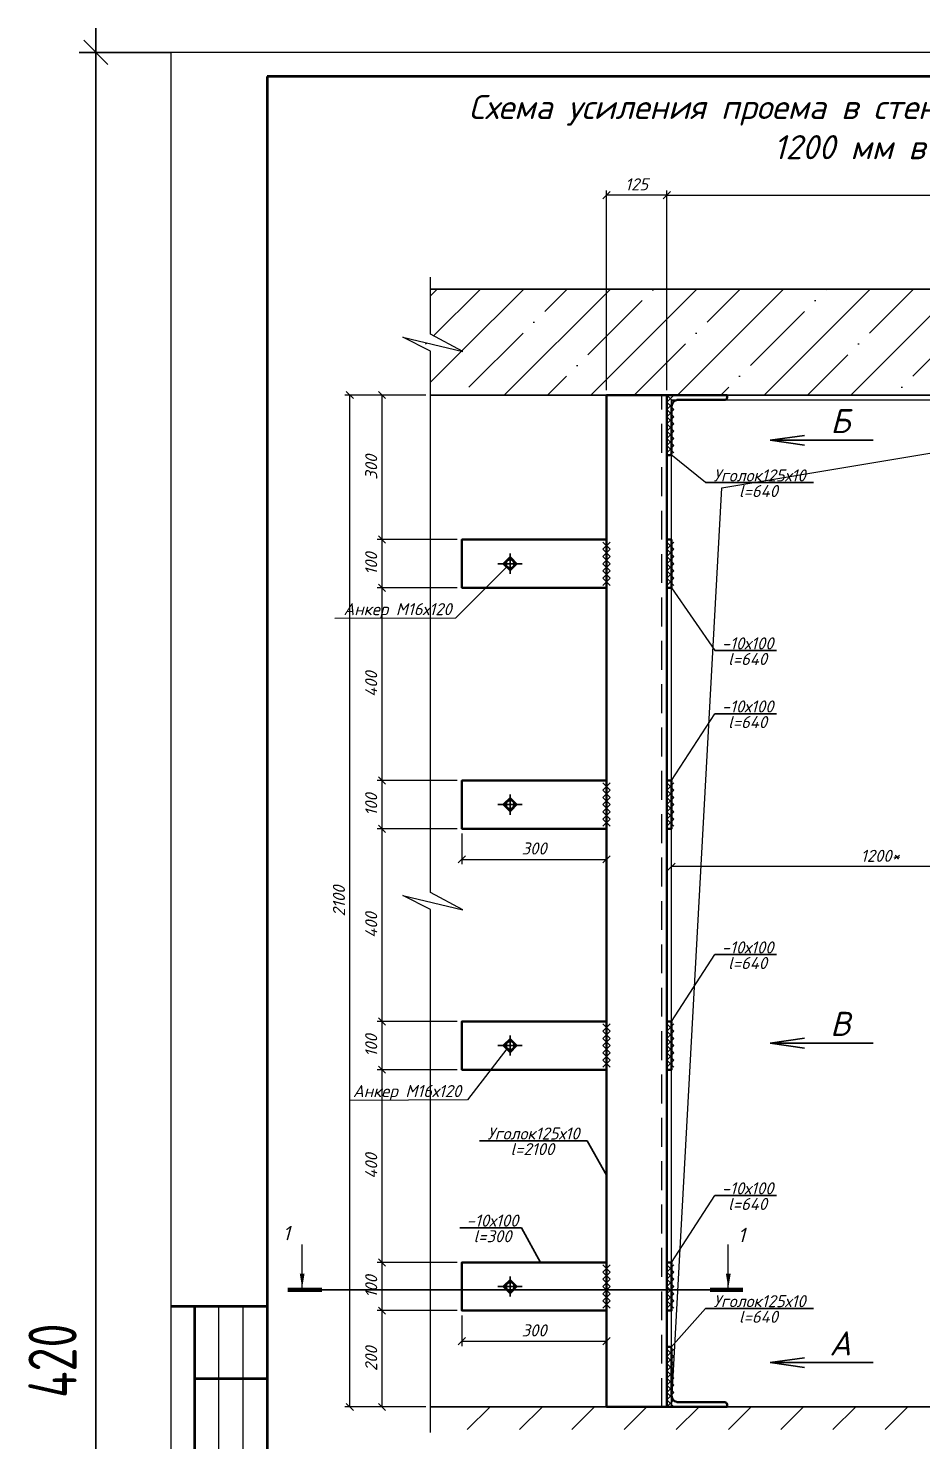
# Model space of a CAD drawing. Header units: millimetres. Extents: x 10124 to 8132345, y -95635 to 1386204.
# Drawn here: x 131854 to 133709, y 27177 to 30110 of the extents above; entities that cross this region are included whole.
import ezdxf
from ezdxf.enums import TextEntityAlignment as Align

# ---------------------------------------------------------------- set-up
doc = ezdxf.new("R2010")
doc.units = ezdxf.units.MM
doc.linetypes.add('Пунктир 2мм', pattern=[3, 2, -1])
doc.layers.get('DEFPOINTS').update_dxf_attribs({"color": 1})
for name, color, linetype, lineweight in [('013', 7, 'Continuous', 13), ('030', 7, 'Continuous', 30), ('Размер', 140, 'Continuous', 13), ('Разрезы', 54, 'Continuous', 20)]:
    doc.layers.add(name, color=color, linetype=linetype, lineweight=lineweight)
doc.styles.add('10', font='isocpeui.ttf', dxfattribs={"height": 25})
doc.styles.add('100', font='isocpeui.ttf', dxfattribs={"height": 250})
doc.styles.add('GOST', font='isocpeur.TTF')
doc.styles.add('БДА100', font='romand.shx', dxfattribs={"width": 0.7})
doc.dimstyles.new('10', dxfattribs={"dimtxt": 37.5, "dimasz": 15, "dimexe": 10, "dimexo": 10, "dimgap": 10, "dimtad": 1, "dimtxsty": '10', "dimblk": 'OBLIQUE', "dimcen": 2.5, "dimadec": 0, "dimazin": 0, "dimtfac": 1, "dimtmove": 0, "dimatfit": 3, "dimfxl": 1, "dimlwd": 15, "dimlwe": 15, "dimarcsym": 0})
doc.dimstyles.new('БДА1', dxfattribs={"dimtxt": 2, "dimasz": 1, "dimexe": 0.7, "dimexo": 0, "dimgap": 0.8, "dimtad": 1, "dimdec": 0, "dimrnd": 1, "dimzin": 0, "dimdsep": 46, "dimtxsty": 'БДА100', "dimblk": 'OBLIQUE', "dimcen": 2, "dimdle": 1, "dimadec": 0, "dimazin": 0, "dimtfac": 1, "dimtdec": 0, "dimtmove": 1, "dimatfit": 3, "dimldrblk": 'NONE', "dimfxl": 0.7, "dimtolj": 1, "dimtzin": 0, "dimlwd": -1, "dimlwe": -1, "dimarcsym": 0})

# ---------------------------------------------------------------- blocks, each defined once
blk = doc.blocks.new('_OBLIQUE')
at = {"color": 0, "linetype": 'ByBlock'}
blk.add_line((-0.5, -0.5), (0.5, 0.5), dxfattribs=at)
blk = doc.blocks.new('*D18')
at = {"layer": 'DEFPOINTS', "color": 0, "transparency": 16777216}
for p, q in [((-15.52, -5), (-15.52, 425)), ((0, 420), (-19.02, 420)), ((0, 0), (-19.02, 0))]:
    blk.add_line(p, q, dxfattribs=at)
for p in [(-15.52, 420), (0, 420), (0, 0)]:
    blk.add_point(p, dxfattribs=at)
at = {"layer": 'DEFPOINTS', "color": 0, "transparency": 16777216, "xscale": 5, "yscale": 5, "zscale": 5}
for p, rotation in [((-15.52, 420), 90), ((-15.52, 0), 270)]:
    blk.add_blockref('_OBLIQUE', p, dxfattribs=dict(at, rotation=rotation))
at = {"layer": 'DEFPOINTS', "color": 0, "lineweight": 0, "transparency": 16777216, "insert": (-24.52, 148.5), "char_height": 10, "attachment_point": 5, "rotation": 90, "style": 'БДА100'}
blk.add_mtext('\\A1;420', dxfattribs=at)
blk = doc.blocks.new('_None')
blk = doc.blocks.new('*D295')
at = {"color": 0, "lineweight": 15, "ltscale": 100, "transparency": 16777216}
for p, q in [((132678.2, 29349.1), (132510.7, 29349.1)), ((132520.7, 27249.1), (132520.7, 29349.1)), ((132678.2, 27249.1), (132510.7, 27249.1))]:
    blk.add_line(p, q, dxfattribs=at)
at = {"layer": 'DEFPOINTS', "color": 0, "ltscale": 100, "transparency": 16777216}
for p in [(132520.7, 29349.1), (132688.2, 29349.1), (132688.2, 27249.1)]:
    blk.add_point(p, dxfattribs=at)
at = {"color": 0, "lineweight": 15, "ltscale": 100, "transparency": 16777216, "xscale": 15, "yscale": 15, "zscale": 15}
for p, rotation in [((132520.7, 29349.1), 90), ((132520.7, 27249.1), 270)]:
    blk.add_blockref('_OBLIQUE', p, dxfattribs=dict(at, rotation=rotation))
at = {"color": 0, "ltscale": 100, "transparency": 16777216, "insert": (132498.2, 28299.1), "char_height": 25, "attachment_point": 5, "rotation": 90, "style": '10'}
blk.add_mtext('2100', dxfattribs=at)
blk = doc.blocks.new('*D296')
at = {"color": 0, "lineweight": 15, "ltscale": 100, "transparency": 16777216}
for p, q in [((133178.1, 29359.1), (133178.1, 29773.9)), ((134398.1, 29359.1), (134398.1, 29773.9)), ((133178.1, 29763.9), (134398.1, 29763.9))]:
    blk.add_line(p, q, dxfattribs=at)
at = {"layer": 'DEFPOINTS', "color": 0, "ltscale": 100, "transparency": 16777216}
for p in [(134398.1, 29763.9), (133178.1, 29349.1), (134398.1, 29349.1)]:
    blk.add_point(p, dxfattribs=at)
at = {"color": 0, "lineweight": 15, "ltscale": 100, "transparency": 16777216, "xscale": 15, "yscale": 15, "zscale": 15, "rotation": 180}
blk.add_blockref('_OBLIQUE', (133178.1, 29763.9), dxfattribs=at)
at = {"color": 0, "lineweight": 15, "ltscale": 100, "transparency": 16777216, "xscale": 15, "yscale": 15, "zscale": 15}
blk.add_blockref('_OBLIQUE', (134398.1, 29763.9), dxfattribs=at)
at = {"color": 0, "ltscale": 100, "transparency": 16777216, "insert": (133788.1, 29786.4), "char_height": 25, "attachment_point": 5, "style": '10'}
blk.add_mtext('1220', dxfattribs=at)
blk = doc.blocks.new('*D319')
at = {"color": 0, "lineweight": 15, "ltscale": 100, "transparency": 16777216}
for p, q in [((133053.1, 29359.1), (133053.1, 29773.9)), ((133178.1, 29359.1), (133178.1, 29773.9)), ((133178.1, 29763.9), (133053.1, 29763.9))]:
    blk.add_line(p, q, dxfattribs=at)
at = {"layer": 'DEFPOINTS', "color": 0, "ltscale": 100, "transparency": 16777216}
for p in [(133053.1, 29763.9), (133053.1, 29349.1), (133178.1, 29349.1)]:
    blk.add_point(p, dxfattribs=at)
at = {"color": 0, "lineweight": 15, "ltscale": 100, "transparency": 16777216, "xscale": 15, "yscale": 15, "zscale": 15, "rotation": 180}
blk.add_blockref('_OBLIQUE', (133053.1, 29763.9), dxfattribs=at)
at = {"color": 0, "lineweight": 15, "ltscale": 100, "transparency": 16777216, "xscale": 15, "yscale": 15, "zscale": 15}
blk.add_blockref('_OBLIQUE', (133178.1, 29763.9), dxfattribs=at)
at = {"color": 0, "ltscale": 100, "transparency": 16777216, "insert": (133115.6, 29786.4), "char_height": 25, "attachment_point": 5, "style": '10'}
blk.add_mtext('125', dxfattribs=at)
blk = doc.blocks.new('*D315')
at = {"color": 0, "lineweight": 15, "ltscale": 100, "transparency": 16777216}
for p, q in [((132743.1, 27449.1), (132577.6, 27449.1)), ((132587.6, 27249.1), (132587.6, 27449.1)), ((132678.2, 27249.1), (132577.6, 27249.1))]:
    blk.add_line(p, q, dxfattribs=at)
at = {"layer": 'DEFPOINTS', "color": 0, "ltscale": 100, "transparency": 16777216}
for p in [(132587.6, 27449.1), (132753.1, 27449.1), (132688.2, 27249.1)]:
    blk.add_point(p, dxfattribs=at)
at = {"color": 0, "lineweight": 15, "ltscale": 100, "transparency": 16777216, "xscale": 15, "yscale": 15, "zscale": 15}
for p, rotation in [((132587.6, 27449.1), 90), ((132587.6, 27249.1), 270)]:
    blk.add_blockref('_OBLIQUE', p, dxfattribs=dict(at, rotation=rotation))
at = {"color": 0, "ltscale": 100, "transparency": 16777216, "insert": (132565.1, 27349.1), "char_height": 25, "attachment_point": 5, "rotation": 90, "style": '10'}
blk.add_mtext('200', dxfattribs=at)
blk = doc.blocks.new('*D316')
at = {"color": 0, "lineweight": 15, "ltscale": 100, "transparency": 16777216}
for p, q in [((132743.1, 27549.1), (132577.6, 27549.1)), ((132587.6, 27449.1), (132587.6, 27549.1)), ((132743.1, 27449.1), (132577.6, 27449.1))]:
    blk.add_line(p, q, dxfattribs=at)
at = {"layer": 'DEFPOINTS', "color": 0, "ltscale": 100, "transparency": 16777216}
for p in [(132587.6, 27549.1), (132753.1, 27549.1), (132753.1, 27449.1)]:
    blk.add_point(p, dxfattribs=at)
at = {"color": 0, "lineweight": 15, "ltscale": 100, "transparency": 16777216, "xscale": 15, "yscale": 15, "zscale": 15}
for p, rotation in [((132587.6, 27549.1), 90), ((132587.6, 27449.1), 270)]:
    blk.add_blockref('_OBLIQUE', p, dxfattribs=dict(at, rotation=rotation))
at = {"color": 0, "ltscale": 100, "transparency": 16777216, "insert": (132565.1, 27499.1), "char_height": 25, "attachment_point": 5, "rotation": 90, "style": '10'}
blk.add_mtext('100', dxfattribs=at)
blk = doc.blocks.new('*D317')
at = {"color": 0, "lineweight": 15, "ltscale": 100, "transparency": 16777216}
for p, q in [((132743.1, 27949.1), (132577.6, 27949.1)), ((132587.6, 27549.1), (132587.6, 27949.1)), ((132743.1, 27549.1), (132577.6, 27549.1))]:
    blk.add_line(p, q, dxfattribs=at)
at = {"layer": 'DEFPOINTS', "color": 0, "ltscale": 100, "transparency": 16777216}
for p in [(132587.6, 27949.1), (132753.1, 27949.1), (132753.1, 27549.1)]:
    blk.add_point(p, dxfattribs=at)
at = {"color": 0, "lineweight": 15, "ltscale": 100, "transparency": 16777216, "xscale": 15, "yscale": 15, "zscale": 15}
for p, rotation in [((132587.6, 27949.1), 90), ((132587.6, 27549.1), 270)]:
    blk.add_blockref('_OBLIQUE', p, dxfattribs=dict(at, rotation=rotation))
at = {"color": 0, "ltscale": 100, "transparency": 16777216, "insert": (132565.1, 27749.1), "char_height": 25, "attachment_point": 5, "rotation": 90, "style": '10'}
blk.add_mtext('400', dxfattribs=at)
blk = doc.blocks.new('*D318')
at = {"color": 0, "lineweight": 15, "ltscale": 100, "transparency": 16777216}
for p, q in [((132743.1, 28049.1), (132577.6, 28049.1)), ((132587.6, 27949.1), (132587.6, 28049.1)), ((132743.1, 27949.1), (132577.6, 27949.1))]:
    blk.add_line(p, q, dxfattribs=at)
at = {"layer": 'DEFPOINTS', "color": 0, "ltscale": 100, "transparency": 16777216}
for p in [(132587.6, 28049.1), (132753.1, 28049.1), (132753.1, 27949.1)]:
    blk.add_point(p, dxfattribs=at)
at = {"color": 0, "lineweight": 15, "ltscale": 100, "transparency": 16777216, "xscale": 15, "yscale": 15, "zscale": 15}
for p, rotation in [((132587.6, 28049.1), 90), ((132587.6, 27949.1), 270)]:
    blk.add_blockref('_OBLIQUE', p, dxfattribs=dict(at, rotation=rotation))
at = {"color": 0, "ltscale": 100, "transparency": 16777216, "insert": (132565.1, 27999.1), "char_height": 25, "attachment_point": 5, "rotation": 90, "style": '10'}
blk.add_mtext('100', dxfattribs=at)
blk = doc.blocks.new('*D322')
at = {"color": 0, "lineweight": 15, "ltscale": 100, "transparency": 16777216}
for p, q in [((132743.1, 28449.1), (132577.6, 28449.1)), ((132587.6, 28049.1), (132587.6, 28449.1)), ((132743.1, 28049.1), (132577.6, 28049.1))]:
    blk.add_line(p, q, dxfattribs=at)
at = {"layer": 'DEFPOINTS', "color": 0, "ltscale": 100, "transparency": 16777216}
for p in [(132587.6, 28449.1), (132753.1, 28449.1), (132753.1, 28049.1)]:
    blk.add_point(p, dxfattribs=at)
at = {"color": 0, "lineweight": 15, "ltscale": 100, "transparency": 16777216, "xscale": 15, "yscale": 15, "zscale": 15}
for p, rotation in [((132587.6, 28449.1), 90), ((132587.6, 28049.1), 270)]:
    blk.add_blockref('_OBLIQUE', p, dxfattribs=dict(at, rotation=rotation))
at = {"color": 0, "ltscale": 100, "transparency": 16777216, "insert": (132565.1, 28249.1), "char_height": 25, "attachment_point": 5, "rotation": 90, "style": '10'}
blk.add_mtext('400', dxfattribs=at)
blk = doc.blocks.new('*D323')
at = {"color": 0, "lineweight": 15, "ltscale": 100, "transparency": 16777216}
for p, q in [((132743.1, 28549.1), (132577.6, 28549.1)), ((132587.6, 28449.1), (132587.6, 28549.1)), ((132743.1, 28449.1), (132577.6, 28449.1))]:
    blk.add_line(p, q, dxfattribs=at)
at = {"layer": 'DEFPOINTS', "color": 0, "ltscale": 100, "transparency": 16777216}
for p in [(132587.6, 28549.1), (132753.1, 28549.1), (132753.1, 28449.1)]:
    blk.add_point(p, dxfattribs=at)
at = {"color": 0, "lineweight": 15, "ltscale": 100, "transparency": 16777216, "xscale": 15, "yscale": 15, "zscale": 15}
for p, rotation in [((132587.6, 28549.1), 90), ((132587.6, 28449.1), 270)]:
    blk.add_blockref('_OBLIQUE', p, dxfattribs=dict(at, rotation=rotation))
at = {"color": 0, "ltscale": 100, "transparency": 16777216, "insert": (132565.1, 28499.1), "char_height": 25, "attachment_point": 5, "rotation": 90, "style": '10'}
blk.add_mtext('100', dxfattribs=at)
blk = doc.blocks.new('*D324')
at = {"color": 0, "lineweight": 15, "ltscale": 100, "transparency": 16777216}
for p, q in [((132743.1, 28949.1), (132577.6, 28949.1)), ((132587.6, 28549.1), (132587.6, 28949.1)), ((132743.1, 28549.1), (132577.6, 28549.1))]:
    blk.add_line(p, q, dxfattribs=at)
at = {"layer": 'DEFPOINTS', "color": 0, "ltscale": 100, "transparency": 16777216}
for p in [(132587.6, 28949.1), (132753.1, 28949.1), (132753.1, 28549.1)]:
    blk.add_point(p, dxfattribs=at)
at = {"color": 0, "lineweight": 15, "ltscale": 100, "transparency": 16777216, "xscale": 15, "yscale": 15, "zscale": 15}
for p, rotation in [((132587.6, 28949.1), 90), ((132587.6, 28549.1), 270)]:
    blk.add_blockref('_OBLIQUE', p, dxfattribs=dict(at, rotation=rotation))
at = {"color": 0, "ltscale": 100, "transparency": 16777216, "insert": (132565.1, 28749.1), "char_height": 25, "attachment_point": 5, "rotation": 90, "style": '10'}
blk.add_mtext('400', dxfattribs=at)
blk = doc.blocks.new('*D325')
at = {"color": 0, "lineweight": 15, "ltscale": 100, "transparency": 16777216}
for p, q in [((132743.1, 29049.1), (132577.6, 29049.1)), ((132587.6, 28949.1), (132587.6, 29049.1)), ((132743.1, 28949.1), (132577.6, 28949.1))]:
    blk.add_line(p, q, dxfattribs=at)
at = {"layer": 'DEFPOINTS', "color": 0, "ltscale": 100, "transparency": 16777216}
for p in [(132587.6, 29049.1), (132753.1, 29049.1), (132753.1, 28949.1)]:
    blk.add_point(p, dxfattribs=at)
at = {"color": 0, "lineweight": 15, "ltscale": 100, "transparency": 16777216, "xscale": 15, "yscale": 15, "zscale": 15}
for p, rotation in [((132587.6, 29049.1), 90), ((132587.6, 28949.1), 270)]:
    blk.add_blockref('_OBLIQUE', p, dxfattribs=dict(at, rotation=rotation))
at = {"color": 0, "ltscale": 100, "transparency": 16777216, "insert": (132565.1, 28999.1), "char_height": 25, "attachment_point": 5, "rotation": 90, "style": '10'}
blk.add_mtext('100', dxfattribs=at)
blk = doc.blocks.new('*D326')
at = {"color": 0, "lineweight": 15, "ltscale": 100, "transparency": 16777216}
for p, q in [((132678.2, 29349.1), (132577.6, 29349.1)), ((132587.6, 29049.1), (132587.6, 29349.1)), ((132743.1, 29049.1), (132577.6, 29049.1))]:
    blk.add_line(p, q, dxfattribs=at)
at = {"layer": 'DEFPOINTS', "color": 0, "ltscale": 100, "transparency": 16777216}
for p in [(132587.6, 29349.1), (132688.2, 29349.1), (132753.1, 29049.1)]:
    blk.add_point(p, dxfattribs=at)
at = {"color": 0, "lineweight": 15, "ltscale": 100, "transparency": 16777216, "xscale": 15, "yscale": 15, "zscale": 15}
for p, rotation in [((132587.6, 29349.1), 90), ((132587.6, 29049.1), 270)]:
    blk.add_blockref('_OBLIQUE', p, dxfattribs=dict(at, rotation=rotation))
at = {"color": 0, "ltscale": 100, "transparency": 16777216, "insert": (132565.1, 29199.1), "char_height": 25, "attachment_point": 5, "rotation": 90, "style": '10'}
blk.add_mtext('300', dxfattribs=at)
blk = doc.blocks.new('*U172')
blk.add_lwpolyline([(-34.5, 90.5), (-29.1, 90.5, -0.414214), (-24.5, 85.9), (-24.5, -10.5, 0.414214), (-10.5, -24.5), (85.9, -24.5, -0.414214), (90.5, -29.1), (90.5, -34.5), (-34.5, -34.5)], format="xyb", close=True)
blk = doc.blocks.new('*D320')
at = {"color": 0, "lineweight": 15, "ltscale": 100, "transparency": 16777216}
for p, q in [((133188.1, 28276.4), (133188.1, 28380.4)), ((134388.1, 28370.4), (133188.1, 28370.4)), ((134388.1, 28276.4), (134388.1, 28380.4))]:
    blk.add_line(p, q, dxfattribs=at)
at = {"layer": 'DEFPOINTS', "color": 0, "ltscale": 100, "transparency": 16777216}
for p in [(133188.1, 28370.4), (133188.1, 28266.4), (134388.1, 28266.4)]:
    blk.add_point(p, dxfattribs=at)
at = {"color": 0, "lineweight": 15, "ltscale": 100, "transparency": 16777216, "xscale": 15, "yscale": 15, "zscale": 15, "rotation": 180}
blk.add_blockref('_OBLIQUE', (133188.1, 28370.4), dxfattribs=at)
at = {"color": 0, "lineweight": 15, "ltscale": 100, "transparency": 16777216, "xscale": 15, "yscale": 15, "zscale": 15}
blk.add_blockref('_OBLIQUE', (134388.1, 28370.4), dxfattribs=at)
at = {"color": 0, "ltscale": 100, "transparency": 16777216, "insert": (133621, 28392.9), "char_height": 25, "width": 61.42, "attachment_point": 5, "style": '10'}
blk.add_mtext('1200*', dxfattribs=at)
blk = doc.blocks.new('*U175')
at = {"layer": 'DEFPOINTS'}
blk.add_line((0, 0), (80.57, 0), dxfattribs=at)
at = {"layer": 'Разрезы', "color": 0, "lineweight": 60}
for p, q in [((-7.07, 0), (0, 0)), ((87.32, 0), (80.57, 0))]:
    blk.add_line(p, q, dxfattribs=at)
at = {"layer": 'Разрезы', "color": 0}
for p, q in [((-4.07, -0.35), (-4.07, -9.4)), ((84.32, -0.35), (84.32, -9.4))]:
    blk.add_line(p, q, dxfattribs=at)
for points in [[(-4.07, -0.35), (-3.57, -3.35), (-4.57, -3.35)], [(84.32, -0.35), (83.82, -3.35), (84.83, -3.35)]]:
    blk.add_solid(points, dxfattribs=at)
at = {"layer": 'Разрезы', "color": 0, "style": '100'}
for tag, p in [('1', (-7.34, -11.76)), ('2', (87.05, -11.36))]:
    blk.add_attdef(tag, text='', height=3, dxfattribs=at).set_placement(p, align=Align.MIDDLE_CENTER)
blk = doc.blocks.new('*D333')
at = {"color": 0, "lineweight": 15, "ltscale": 100, "transparency": 16777216}
for p, q in [((132753.1, 27439.1), (132753.1, 27375.6)), ((133053.1, 27439.1), (133053.1, 27375.6)), ((132753.1, 27385.6), (133053.1, 27385.6))]:
    blk.add_line(p, q, dxfattribs=at)
at = {"layer": 'DEFPOINTS', "color": 0, "ltscale": 100, "transparency": 16777216}
for p in [(132753.1, 27449.1), (133053.1, 27449.1), (133053.1, 27385.6)]:
    blk.add_point(p, dxfattribs=at)
at = {"color": 0, "lineweight": 15, "ltscale": 100, "transparency": 16777216, "xscale": 15, "yscale": 15, "zscale": 15, "rotation": 180}
blk.add_blockref('_OBLIQUE', (132753.1, 27385.6), dxfattribs=at)
at = {"color": 0, "lineweight": 15, "ltscale": 100, "transparency": 16777216, "xscale": 15, "yscale": 15, "zscale": 15}
blk.add_blockref('_OBLIQUE', (133053.1, 27385.6), dxfattribs=at)
at = {"color": 0, "ltscale": 100, "transparency": 16777216, "insert": (132903.1, 27408.1), "char_height": 25, "attachment_point": 5, "style": '10'}
blk.add_mtext('300', dxfattribs=at)
blk = doc.blocks.new('*D299')
at = {"color": 0, "lineweight": 15, "ltscale": 100, "transparency": 16777216}
for p, q in [((132753.1, 28439.1), (132753.1, 28375.6)), ((133053.1, 28439.1), (133053.1, 28375.6)), ((132753.1, 28385.6), (133053.1, 28385.6))]:
    blk.add_line(p, q, dxfattribs=at)
at = {"layer": 'DEFPOINTS', "color": 0, "ltscale": 100, "transparency": 16777216}
for p in [(132753.1, 28449.1), (133053.1, 28449.1), (133053.1, 28385.6)]:
    blk.add_point(p, dxfattribs=at)
at = {"color": 0, "lineweight": 15, "ltscale": 100, "transparency": 16777216, "xscale": 15, "yscale": 15, "zscale": 15, "rotation": 180}
blk.add_blockref('_OBLIQUE', (132753.1, 28385.6), dxfattribs=at)
at = {"color": 0, "lineweight": 15, "ltscale": 100, "transparency": 16777216, "xscale": 15, "yscale": 15, "zscale": 15}
blk.add_blockref('_OBLIQUE', (133053.1, 28385.6), dxfattribs=at)
at = {"color": 0, "ltscale": 100, "transparency": 16777216, "insert": (132903.1, 28408.1), "char_height": 25, "attachment_point": 5, "style": '10'}
blk.add_mtext('300', dxfattribs=at)
blk = doc.blocks.new('*U16')
at = {"color": 44, "lineweight": 20, "ltscale": 10}
for p, q in [((594, 420), (0, 420)), ((0, 420), (0, 0))]:
    blk.add_line(p, q, dxfattribs=at)
at = {"color": 137, "lineweight": 35, "ltscale": 10}
for p, q in [((589, 415), (20, 415)), ((20, 415), (20, 5)), ((0, 159.8), (20, 159.8)), ((5, 89.8), (5, 159.8)), ((5, 144.8), (20, 144.8))]:
    blk.add_line(p, q, dxfattribs=at)
at = {"color": 44, "lineweight": 13}
for p, q in [((10, 89.8), (10, 159.8)), ((15, 89.8), (15, 159.8))]:
    blk.add_line(p, q, dxfattribs=at)
at = {"color": 44, "lineweight": 13, "style": 'GOST', "oblique": 10, "width": 0.8}
for tag in ['ФОРМАТВЕРТ', 'ФОРМАТГОРИЗ']:
    blk.add_attdef(tag, (542.98, 1.6), '', height=2, dxfattribs=at)
at = {"layer": 'DEFPOINTS', "color": 251, "lineweight": 0}
dim = blk.add_linear_dim(base=(-15.52, 420), p1=(0, 0), p2=(0, 420), angle=90, dimstyle='БДА1', override={"dimscale": 5}, dxfattribs=at)
dim.commit()
dim.dimension.update_dxf_attribs({"geometry": '*D18', "text_midpoint": (-15.52, 148.5), "dimtype": 128})

msp = doc.modelspace()

# ---------------------------------------------------------------- hatches: boundary and pattern name
at = {"layer": '013', "ltscale": 100}
h = msp.add_hatch(dxfattribs=at)
h.set_pattern_fill('ANSI35', color=256, scale=20)
h.set_pattern_definition([(45, (22490.19, 0), (-89.80256, 89.80256), []), (45, (22579.99, 0), (-89.80256, 89.80256), [158.75, -31.75, 0, -31.75])])
h.paths.add_polyline_path([(135051.85, 29469.431), (135176.382, 29439.519), (135109.141, 29475.416), (135109.141, 29569.117), (132688.198, 29569.117), (132688.198, 29475.416), (132755.438, 29439.519), (132630.906, 29469.431), (132688.198, 29440.395), (132688.198, 29349.117), (135109.141, 29349.117), (135109.141, 29440.395)])

# ---------------------------------------------------------------- linework, layer by layer
at = {"ltscale": 100}
for p, q in [((132688.198, 29569.117), (135109.141, 29569.117)), ((132688.198, 29349.117), (135109.141, 29349.117)), ((133193.149, 29334.117), (133178.149, 29349.117)), ((133178.149, 29334.117), (133193.149, 29349.117)), ((133193.149, 29319.117), (133178.149, 29334.117)), ((133178.149, 29319.117), (133193.149, 29334.117)), ((133193.149, 29304.117), (133178.149, 29319.117)), ((133178.149, 29304.117), (133193.149, 29319.117)), ((133193.149, 29289.117), (133178.149, 29304.117)), ((133178.149, 29289.117), (133193.149, 29304.117)), ((133193.149, 29274.117), (133178.149, 29289.117)), ((133178.149, 29274.117), (133193.149, 29289.117)), ((133193.149, 29259.117), (133178.149, 29274.117)), ((133178.149, 29259.117), (133193.149, 29274.117)), ((133193.149, 29244.117), (133178.149, 29259.117)), ((133178.149, 29244.117), (133193.149, 29259.117)), ((133193.149, 29229.117), (133178.149, 29244.117)), ((133178.149, 29229.117), (133193.149, 29244.117)), ((133392.5, 29255.175), (133463.727, 29265.478)), ((133392.5, 29255.175), (133606.62, 29255.175)), ((133392.5, 29255.175), (133463.727, 29244.873)), ((133482.345, 29167.272), (133258.604, 29167.272)), ((133060.649, 29029.117), (133045.649, 29044.117)), ((133045.649, 29029.117), (133060.649, 29044.117)), ((133193.149, 29029.117), (133178.149, 29044.117)), ((133178.149, 29029.117), (133193.149, 29044.117)), ((132853.149, 28978.253), (132853.149, 29019.981)), ((133060.649, 29014.117), (133045.649, 29029.117)), ((133045.649, 29014.117), (133060.649, 29029.117)), ((133060.649, 28999.117), (133045.649, 29014.117)), ((133045.649, 28999.117), (133060.649, 29014.117)), ((133193.149, 29014.117), (133178.149, 29029.117)), ((133178.149, 29014.117), (133193.149, 29029.117)), ((133193.149, 28999.117), (133178.149, 29014.117)), ((133178.149, 28999.117), (133193.149, 29014.117)), ((132828.092, 28999.117), (132878.206, 28999.117)), ((133060.649, 28984.117), (133045.649, 28999.117)), ((133045.649, 28984.117), (133060.649, 28999.117)), ((133060.649, 28969.117), (133045.649, 28984.117)), ((133045.649, 28969.117), (133060.649, 28984.117)), ((133193.149, 28984.117), (133178.149, 28999.117)), ((133178.149, 28984.117), (133193.149, 28999.117)), ((133193.149, 28969.117), (133178.149, 28984.117)), ((133178.149, 28969.117), (133193.149, 28984.117)), ((133060.649, 28954.117), (133045.649, 28969.117)), ((133045.649, 28954.117), (133060.649, 28969.117)), ((133193.149, 28954.117), (133178.149, 28969.117)), ((133178.149, 28954.117), (133193.149, 28969.117)), ((133405.782, 28818.719), (133277.891, 28818.719)), ((133405.782, 28687.785), (133277.891, 28687.785)), ((133060.649, 28529.117), (133045.649, 28544.117)), ((133045.649, 28529.117), (133060.649, 28544.117)), ((133193.149, 28529.117), (133178.149, 28544.117)), ((133178.149, 28529.117), (133193.149, 28544.117)), ((132853.149, 28478.253), (132853.149, 28519.981)), ((133060.649, 28514.117), (133045.649, 28529.117)), ((133045.649, 28514.117), (133060.649, 28529.117)), ((133060.649, 28499.117), (133045.649, 28514.117)), ((133045.649, 28499.117), (133060.649, 28514.117)), ((133193.149, 28514.117), (133178.149, 28529.117)), ((133178.149, 28514.117), (133193.149, 28529.117)), ((133193.149, 28499.117), (133178.149, 28514.117)), ((133178.149, 28499.117), (133193.149, 28514.117)), ((132828.092, 28499.117), (132878.206, 28499.117)), ((133060.649, 28484.117), (133045.649, 28499.117)), ((133045.649, 28484.117), (133060.649, 28499.117)), ((133060.649, 28469.117), (133045.649, 28484.117)), ((133045.649, 28469.117), (133060.649, 28484.117)), ((133193.149, 28484.117), (133178.149, 28499.117)), ((133178.149, 28484.117), (133193.149, 28499.117)), ((133193.149, 28469.117), (133178.149, 28484.117)), ((133178.149, 28469.117), (133193.149, 28484.117)), ((133060.649, 28454.117), (133045.649, 28469.117)), ((133045.649, 28454.117), (133060.649, 28469.117)), ((133193.149, 28454.117), (133178.149, 28469.117)), ((133178.149, 28454.117), (133193.149, 28469.117)), ((133405.782, 28187.785), (133277.891, 28187.785)), ((133060.649, 28029.117), (133045.649, 28044.117)), ((133045.649, 28029.117), (133060.649, 28044.117)), ((133193.149, 28029.117), (133178.149, 28044.117)), ((133178.149, 28029.117), (133193.149, 28044.117)), ((132853.149, 27978.253), (132853.149, 28019.981)), ((133060.649, 28014.117), (133045.649, 28029.117)), ((133045.649, 28014.117), (133060.649, 28029.117)), ((133060.649, 27999.117), (133045.649, 28014.117)), ((133045.649, 27999.117), (133060.649, 28014.117)), ((133193.149, 28014.117), (133178.149, 28029.117)), ((133178.149, 28014.117), (133193.149, 28029.117)), ((133193.149, 27999.117), (133178.149, 28014.117)), ((133178.149, 27999.117), (133193.149, 28014.117)), ((133392.5, 28004.282), (133463.727, 28014.585)), ((132828.092, 27999.117), (132878.206, 27999.117)), ((133060.649, 27984.117), (133045.649, 27999.117)), ((133045.649, 27984.117), (133060.649, 27999.117)), ((133060.649, 27969.117), (133045.649, 27984.117)), ((133045.649, 27969.117), (133060.649, 27984.117)), ((133193.149, 27984.117), (133178.149, 27999.117)), ((133178.149, 27984.117), (133193.149, 27999.117)), ((133193.149, 27969.117), (133178.149, 27984.117)), ((133178.149, 27969.117), (133193.149, 27984.117)), ((133392.5, 28004.282), (133606.62, 28004.282)), ((133392.5, 28004.282), (133463.727, 27993.98)), ((133060.649, 27954.117), (133045.649, 27969.117)), ((133045.649, 27954.117), (133060.649, 27969.117)), ((133193.149, 27954.117), (133178.149, 27969.117)), ((133178.149, 27954.117), (133193.149, 27969.117)), ((133013.347, 27801.579), (132789.606, 27801.579)), ((133053.149, 27729.915), (133013.347, 27801.579)), ((133405.782, 27687.785), (133277.891, 27687.785)), ((132876.699, 27620.781), (132748.808, 27620.781)), ((132916.502, 27549.117), (132876.699, 27620.781)), ((133060.649, 27529.117), (133045.649, 27544.117)), ((133045.649, 27529.117), (133060.649, 27544.117)), ((133193.149, 27529.117), (133178.149, 27544.117)), ((133178.149, 27529.117), (133193.149, 27544.117)), ((132853.149, 27478.253), (132853.149, 27519.981)), ((133060.649, 27514.117), (133045.649, 27529.117)), ((133045.649, 27514.117), (133060.649, 27529.117)), ((133060.649, 27499.117), (133045.649, 27514.117)), ((133045.649, 27499.117), (133060.649, 27514.117)), ((133193.149, 27514.117), (133178.149, 27529.117)), ((133178.149, 27514.117), (133193.149, 27529.117)), ((133193.149, 27499.117), (133178.149, 27514.117)), ((133178.149, 27499.117), (133193.149, 27514.117)), ((132828.092, 27499.117), (132878.206, 27499.117)), ((133060.649, 27484.117), (133045.649, 27499.117)), ((133045.649, 27484.117), (133060.649, 27499.117)), ((133060.649, 27469.117), (133045.649, 27484.117)), ((133045.649, 27469.117), (133060.649, 27484.117)), ((133193.149, 27484.117), (133178.149, 27499.117)), ((133178.149, 27484.117), (133193.149, 27499.117)), ((133193.149, 27469.117), (133178.149, 27484.117)), ((133178.149, 27469.117), (133193.149, 27484.117)), ((133060.649, 27454.117), (133045.649, 27469.117)), ((133045.649, 27454.117), (133060.649, 27469.117)), ((133193.149, 27454.117), (133178.149, 27469.117)), ((133178.149, 27454.117), (133193.149, 27469.117)), ((133482.345, 27453.68), (133258.604, 27453.68)), ((133193.149, 27354.117), (133178.149, 27369.117)), ((133178.149, 27354.117), (133193.149, 27369.117)), ((133193.149, 27339.117), (133178.149, 27354.117)), ((133178.149, 27339.117), (133193.149, 27354.117)), ((133193.149, 27324.117), (133178.149, 27339.117)), ((133178.149, 27324.117), (133193.149, 27339.117)), ((133392.5, 27341.13), (133463.727, 27351.433)), ((133392.5, 27341.13), (133606.62, 27341.13)), ((133392.5, 27341.13), (133463.727, 27330.828)), ((133193.149, 27309.117), (133178.149, 27324.117)), ((133178.149, 27309.117), (133193.149, 27324.117)), ((133193.149, 27294.117), (133178.149, 27309.117)), ((133178.149, 27294.117), (133193.149, 27309.117)), ((133193.149, 27279.117), (133178.149, 27294.117)), ((133178.149, 27279.117), (133193.149, 27294.117)), ((133193.149, 27264.117), (133178.149, 27279.117)), ((133178.149, 27264.117), (133193.149, 27279.117)), ((133193.149, 27249.117), (133178.149, 27264.117)), ((133178.149, 27249.117), (133193.149, 27264.117)), ((132688.198, 27249.117), (135109.141, 27249.117))]:
    msp.add_line(p, q, dxfattribs=at)
at = {"layer": '013', "ltscale": 100}
for p, q in [((133258.604, 29167.272), (133186.802, 29225.464)), ((133188.149, 28949.117), (133277.891, 28818.719)), ((133188.149, 28549.117), (133277.891, 28687.785)), ((133188.149, 28049.117), (133277.891, 28187.785)), ((133188.149, 27549.117), (133277.891, 27687.785)), ((133186.802, 27372.77), (133258.604, 27453.68)), ((132764.498, 27202.197), (132811.739, 27249.117)), ((132872.844, 27202.197), (132920.085, 27249.117)), ((132981.191, 27202.197), (133028.432, 27249.117)), ((133089.538, 27202.197), (133136.779, 27249.117)), ((133197.884, 27202.197), (133245.125, 27249.117)), ((133306.231, 27202.197), (133353.472, 27249.117)), ((133414.578, 27202.197), (133461.819, 27249.117)), ((133522.924, 27202.197), (133570.165, 27249.117)), ((133631.271, 27202.197), (133678.512, 27249.117))]:
    msp.add_line(p, q, dxfattribs=at)
for points in [[(132688.198, 29316.732), (132688.198, 29440.395), (132630.906, 29469.431), (132755.438, 29439.519), (132688.198, 29475.416), (132688.198, 29593.871)], [(132688.198, 27195.842), (132688.198, 28281.637), (132630.906, 28310.673), (132755.438, 28280.761), (132688.198, 28316.658), (132688.198, 29349.117)], [(133188.149, 27249.117), (133292.617, 29156.359), (134388.149, 29339.117)], [(132846.367, 28992.399), (132740.293, 28886.325), (132489.821, 28885.112)], [(132846.399, 27992.367), (132765.072, 27886.325), (132520.423, 27885.112)]]:
    msp.add_lwpolyline(points, dxfattribs=at)
at = {"layer": '013', "linetype": 'Пунктир 2мм', "ltscale": 30}
msp.add_lwpolyline([(133168.149, 27249.117), (133168.149, 29349.117)], dxfattribs=at)
at = {"layer": '013', "ltscale": 100}
msp.add_lwpolyline([(133188.149, 29339.117), (134388.149, 29339.117), (134388.149, 27249.117), (133188.149, 27249.117)], close=True, dxfattribs=at)
at = {"layer": '030', "ltscale": 100}
for p, q in [((133053.149, 29349.117), (133178.149, 29349.117)), ((133053.149, 27249.117), (133178.149, 27249.117))]:
    msp.add_line(p, q, dxfattribs=at)
for points in [[(133053.149, 27249.117), (133053.149, 29349.117)], [(133178.149, 27249.117), (133178.149, 29349.117)], [(133053.149, 29049.117), (132753.149, 29049.117), (132753.149, 28949.117), (133053.149, 28949.117), (133053.149, 29049.117)], [(133188.149, 29049.117), (133188.149, 28949.117), (133178.149, 28949.117), (133178.149, 29049.117), (133188.149, 29049.117)], [(132839.649, 28999.117), (132853.149, 29012.617), (132866.649, 28999.117), (132853.149, 28985.617), (132839.649, 28999.117)], [(133053.149, 28549.117), (132753.149, 28549.117), (132753.149, 28449.117), (133053.149, 28449.117), (133053.149, 28549.117)], [(133188.149, 28549.117), (133188.149, 28449.117), (133178.149, 28449.117), (133178.149, 28549.117), (133188.149, 28549.117)], [(132839.649, 28499.117), (132853.149, 28512.617), (132866.649, 28499.117), (132853.149, 28485.617), (132839.649, 28499.117)], [(133053.149, 28049.117), (132753.149, 28049.117), (132753.149, 27949.117), (133053.149, 27949.117), (133053.149, 28049.117)], [(133188.149, 28049.117), (133188.149, 27949.117), (133178.149, 27949.117), (133178.149, 28049.117), (133188.149, 28049.117)], [(132839.649, 27999.117), (132853.149, 28012.617), (132866.649, 27999.117), (132853.149, 27985.617), (132839.649, 27999.117)], [(133053.149, 27549.117), (132753.149, 27549.117), (132753.149, 27449.117), (133053.149, 27449.117), (133053.149, 27549.117)], [(133188.149, 27549.117), (133188.149, 27449.117), (133178.149, 27449.117), (133178.149, 27549.117), (133188.149, 27549.117)], [(132839.649, 27499.117), (132853.149, 27512.617), (132866.649, 27499.117), (132853.149, 27485.617), (132839.649, 27499.117)]]:
    msp.add_lwpolyline(points, dxfattribs=at)
for centre in [(132853.149, 28999.117), (132853.149, 28499.117), (132853.149, 27999.117), (132853.149, 27499.117)]:
    msp.add_circle(centre, 9, dxfattribs=at)

# ---------------------------------------------------------------- block references
at = {"xscale": 10, "yscale": 10, "zscale": 10}
msp.add_blockref('*U16', (132149.368, 25860.225), dxfattribs=at)
at = {"layer": '030', "rotation": 270}
msp.add_blockref('*U172', (133212.649, 29314.617), dxfattribs=at)
at = {"layer": '030'}
msp.add_blockref('*U172', (133212.649, 27283.617), dxfattribs=at)
at = {"layer": 'Размер'}
ref = msp.add_blockref('*U175', (132462.605, 27492.404), dxfattribs=dict(at, xscale=-10, yscale=10, zscale=10, rotation=180))
ref.add_attrib('1', '1', dxfattribs={"layer": 'Разрезы', "color": 0, "height": 30, "style": '100'}).set_placement((132389.232, 27610.051), align=Align.MIDDLE_CENTER)
ref.add_attrib('2', '1', dxfattribs={"layer": 'Разрезы', "color": 0, "height": 30, "style": '100'}).set_placement((133333.149, 27606.049), align=Align.MIDDLE_CENTER)

# ---------------------------------------------------------------- texts
at = {"color": 0, "lineweight": 9, "char_height": 50, "attachment_point": 5, "style": '10'}
for s, insert, width in [('\\pxi1.23419;Схема усиления проема в стене 640мм высотой 2090 и шириной до 1200 мм в подвале (Тип 4)', (133827.241, 29901.229), 2395.44136), ('\\pxi1.23419; Б', (133491.244, 29295.026), 295.72287), ('\\pxi1.23419; В', (133491.244, 28044.133), 295.72287), ('\\pxi1.23419; А', (133491.244, 27380.981), 295.72287)]:
    msp.add_mtext(s, dxfattribs=dict(at, insert=insert, width=width))
at = {"ltscale": 100, "char_height": 25, "attachment_point": 5, "style": '10'}
for s, insert in [('Уголок125х10', (133370.794, 29182.309)), ('l=640', (133368.387, 29149.935)), ('Анкер М16х120', (132619.881, 28901.362)), ('-10х100', (133345.884, 28833.755)), ('l=640', (133345.884, 28801.381)), ('-10х100', (133345.884, 28702.821)), ('l=640', (133345.884, 28670.447)), ('-10х100', (133345.884, 28202.821)), ('l=640', (133345.884, 28170.447)), ('Анкер М16х120', (132639.57, 27901.362)), ('Уголок125х10', (132901.796, 27816.616)), ('l=2100', (132899.389, 27784.241)), ('-10х100', (133345.884, 27702.821)), ('l=640', (133345.884, 27670.447)), ('-10х100', (132816.801, 27635.818)), ('l=300', (132816.801, 27603.443)), ('Уголок125х10', (133370.794, 27468.717)), ('l=640', (133368.387, 27436.342))]:
    msp.add_mtext(s, dxfattribs=dict(at, insert=insert))

# ---------------------------------------------------------------- dimensions: what is measured, and where the dimension line sits
at = {"ltscale": 100}
for base, p1, p2, picture, middle in [((133053.149, 29763.918), (133178.149, 29349.117), (133053.149, 29349.117), '*D319', (133115.649, 29786.418)), ((134398.149, 29763.918), (133178.149, 29349.117), (134398.149, 29349.117), '*D296', (133788.149, 29786.418)), ((133053.149, 28385.585), (132753.149, 28449.117), (133053.149, 28449.117), '*D299', (132903.149, 28408.085)), ((133053.149, 27385.585), (132753.149, 27449.117), (133053.149, 27449.117), '*D333', (132903.149, 27408.085))]:
    dim = msp.add_linear_dim(base=base, p1=p1, p2=p2, dimstyle='10', dxfattribs=at)
    dim.commit()
    dim.dimension.update_dxf_attribs({"geometry": picture, "text_midpoint": middle})
for base, p2, picture, middle in [((132520.731, 29349.117), (132688.198, 29349.117), '*D295', (132498.231, 28299.117)), ((132587.644, 27449.117), (132753.149, 27449.117), '*D315', (132565.144, 27349.117))]:
    dim = msp.add_linear_dim(base=base, p1=(132688.198, 27249.117), p2=p2, angle=90, dimstyle='10', dxfattribs=at)
    dim.commit()
    dim.dimension.update_dxf_attribs({"geometry": picture, "text_midpoint": middle})
for base, p1, p2, picture, middle in [((132587.644, 29349.117), (132753.149, 29049.117), (132688.198, 29349.117), '*D326', (132565.144, 29199.117)), ((132587.644, 29049.117), (132753.149, 28949.117), (132753.149, 29049.117), '*D325', (132565.144, 28999.117)), ((132587.644, 28949.117), (132753.149, 28549.117), (132753.149, 28949.117), '*D324', (132565.144, 28749.117)), ((132587.644, 28549.117), (132753.149, 28449.117), (132753.149, 28549.117), '*D323', (132565.144, 28499.117)), ((132587.644, 28449.117), (132753.149, 28049.117), (132753.149, 28449.117), '*D322', (132565.144, 28249.117)), ((132587.644, 28049.117), (132753.149, 27949.117), (132753.149, 28049.117), '*D318', (132565.144, 27999.117)), ((132587.644, 27949.117), (132753.149, 27549.117), (132753.149, 27949.117), '*D317', (132565.144, 27749.117)), ((132587.644, 27549.117), (132753.149, 27449.117), (132753.149, 27549.117), '*D316', (132565.144, 27499.117))]:
    dim = msp.add_linear_dim(base=base, p1=p1, p2=p2, angle=90, dimstyle='10', override={"dimtmove": 1}, dxfattribs=at)
    dim.commit()
    dim.dimension.update_dxf_attribs({"geometry": picture, "text_midpoint": middle})
dim = msp.add_linear_dim(base=(133188.149, 28370.447), p1=(134388.149, 28266.385), p2=(133188.149, 28266.385), text='1200*', dimstyle='10', dxfattribs=at)
dim.commit()
dim.dimension.update_dxf_attribs({"geometry": '*D320', "text_midpoint": (133620.958, 28370.447), "dimtype": 160})

doc.saveas('drawing.dxf')
